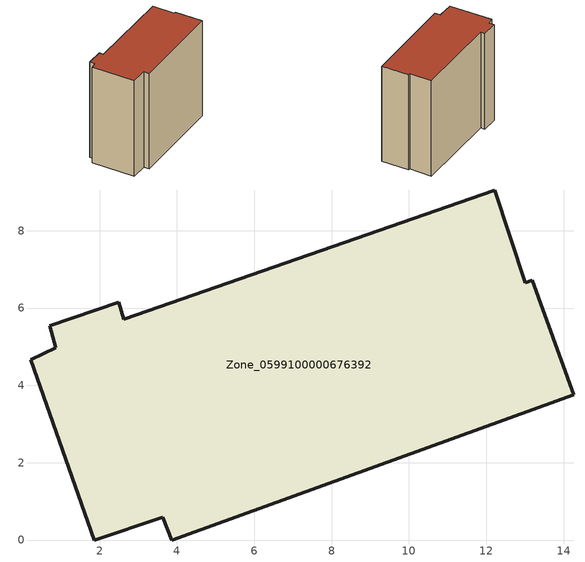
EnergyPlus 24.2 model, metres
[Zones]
Zone_0599100000676392
 floor ground (C_G): 0.22,4.66 0.87,4.97 0.71,5.54 2.5,6.15 2.62,5.71 12.22,9.05 13.01,6.66 13.19,6.72 14.26,3.76 3.86,0 3.63,0.59 1.86,0 z0
 wall outside (C_F): 3.63,0.59 3.86,0 14.26,3.76 13.19,6.72 13.01,6.66 12.22,9.05 2.62,5.71 2.5,6.15 0.71,5.54 0.87,4.97 0.22,4.66 1.86,0 3.63,0.59 z0:11.66
 roof outside (C_R): 0.87,4.97 0.22,4.66 1.86,0 3.63,0.59 3.86,0 14.26,3.76 13.19,6.72 13.01,6.66 12.22,9.05 2.62,5.71 2.5,6.15 0.71,5.54 z11.66
[BUILDING]
Pand.0599100000676392: North Axis=0; Terrain=City; Loads Convergence Tolerance Value=0.04; Temperature Convergence Tolerance Value=0.4; Solar Distribution=FullExterior; Maximum Number of Warmup Days=25; Minimum Number of Warmup Days=1
[Site:Location]
Rotterdam.The.Hague.AP_ZH_NLD Design_Conditions: Latitude=51.96; Longitude=4.45; Time Zone=1; Elevation=-4.5
[SITE:GROUNDTEMPERATURE:BUILDINGSURFACE]
18, 18, 18, 18, 18, 18, 18, 18, 18, 18, 18, 18
[MATERIAL] Thermal Absorptance=0.9; Solar Absorptance=0.7; Visible Absorptance=0.7
Name | Roughness | Thickness | Conductivity | Density | Specific Heat
G.TI.1946 | MediumSmooth | 0.15 | 1 | 540 | 1210
F.TI.1946 | Rough | 0.3 | 0.857143 | 1920 | 840
R.TI.1946 | MediumRough | 0.2 | 0.1 | 1500 | 1000
[CONSTRUCTION]
C_G: G.TI.1946
C_F: F.TI.1946
C_R: R.TI.1946
[ZONE]
Zone_0599100000676392: Type=1; Multiplier=1; Ceiling Height=Autocalculate; Volume=Autocalculate; Floor Area=autocalculate; Part of Total Floor Area=Yes
[ZONEINFILTRATION:DESIGNFLOWRATE]
Infil_Zone_0599100000676392: Zone or ZoneList or Space or SpaceList=Zone_0599100000676392; Schedule=AlwaysOn; Design Flow Rate Calculation Method=Flow/Area; Flow Rate per Floor Area=0.003; Constant Term Coefficient=1; Temperature Term Coefficient=0; Velocity Term Coefficient=0; Velocity Squared Term Coefficient=0
[HVACTEMPLATE:ZONE:IDEALLOADSAIRSYSTEM]
Zone_0599100000676392: Maximum Heating Supply Air Temperature=50; Minimum Cooling Supply Air Temperature=13; Maximum Heating Supply Air Humidity Ratio=0.0156; Minimum Cooling Supply Air Humidity Ratio=0.0077; Heating Limit=NoLimit; Cooling Limit=NoLimit; Dehumidification Control Type=ConstantSensibleHeatRatio; Cooling Sensible Heat Ratio=0.7; Dehumidification Setpoint=60; Humidification Control Type=None; Humidification Setpoint=30; Outdoor Air Method=None; Outdoor Air Flow Rate per Person=0.00944; Outdoor Air Flow Rate per Zone Floor Area=0; Outdoor Air Flow Rate per Zone=0; Demand Controlled Ventilation Type=None; Outdoor Air Economizer Type=NoEconomizer; Heat Recovery Type=None; Sensible Heat Recovery Effectiveness=0.7; Latent Heat Recovery Effectiveness=0.65
[ZONECONTROL:THERMOSTAT]
ThermostatControl_Zone_0599100000676392: Zone or ZoneList=Zone_0599100000676392; Control Type Schedule=DualSetpointControlType; Control 1=Thermostat_Zone_0599100000676392; Temperature Difference Between Cutout And Setpoint=0
[THERMOSTATSETPOINT:DUALSETPOINT]
Thermostat_Zone_0599100000676392: Heating Setpoint Temperature Schedule=HeatingSetpoint_Zone_0599100000676392; Cooling Setpoint Temperature Schedule=CoolingSetpoint_Zone_0599100000676392
[SCHEDULE:COMPACT]
HeatingSetpoint_Zone_0599100000676392: Through: 12/31, For: AllDays, Until: 24:00, 21
CoolingSetpoint_Zone_0599100000676392: Through: 12/31, For: AllDays, Until: 24:00, 24
DualSetpointControlType: Through: 12/31, For: AllDays, Until: 24:00, 4
AlwaysOn: Through: 12/31, For: AllDays, Until: 24:00, 1
